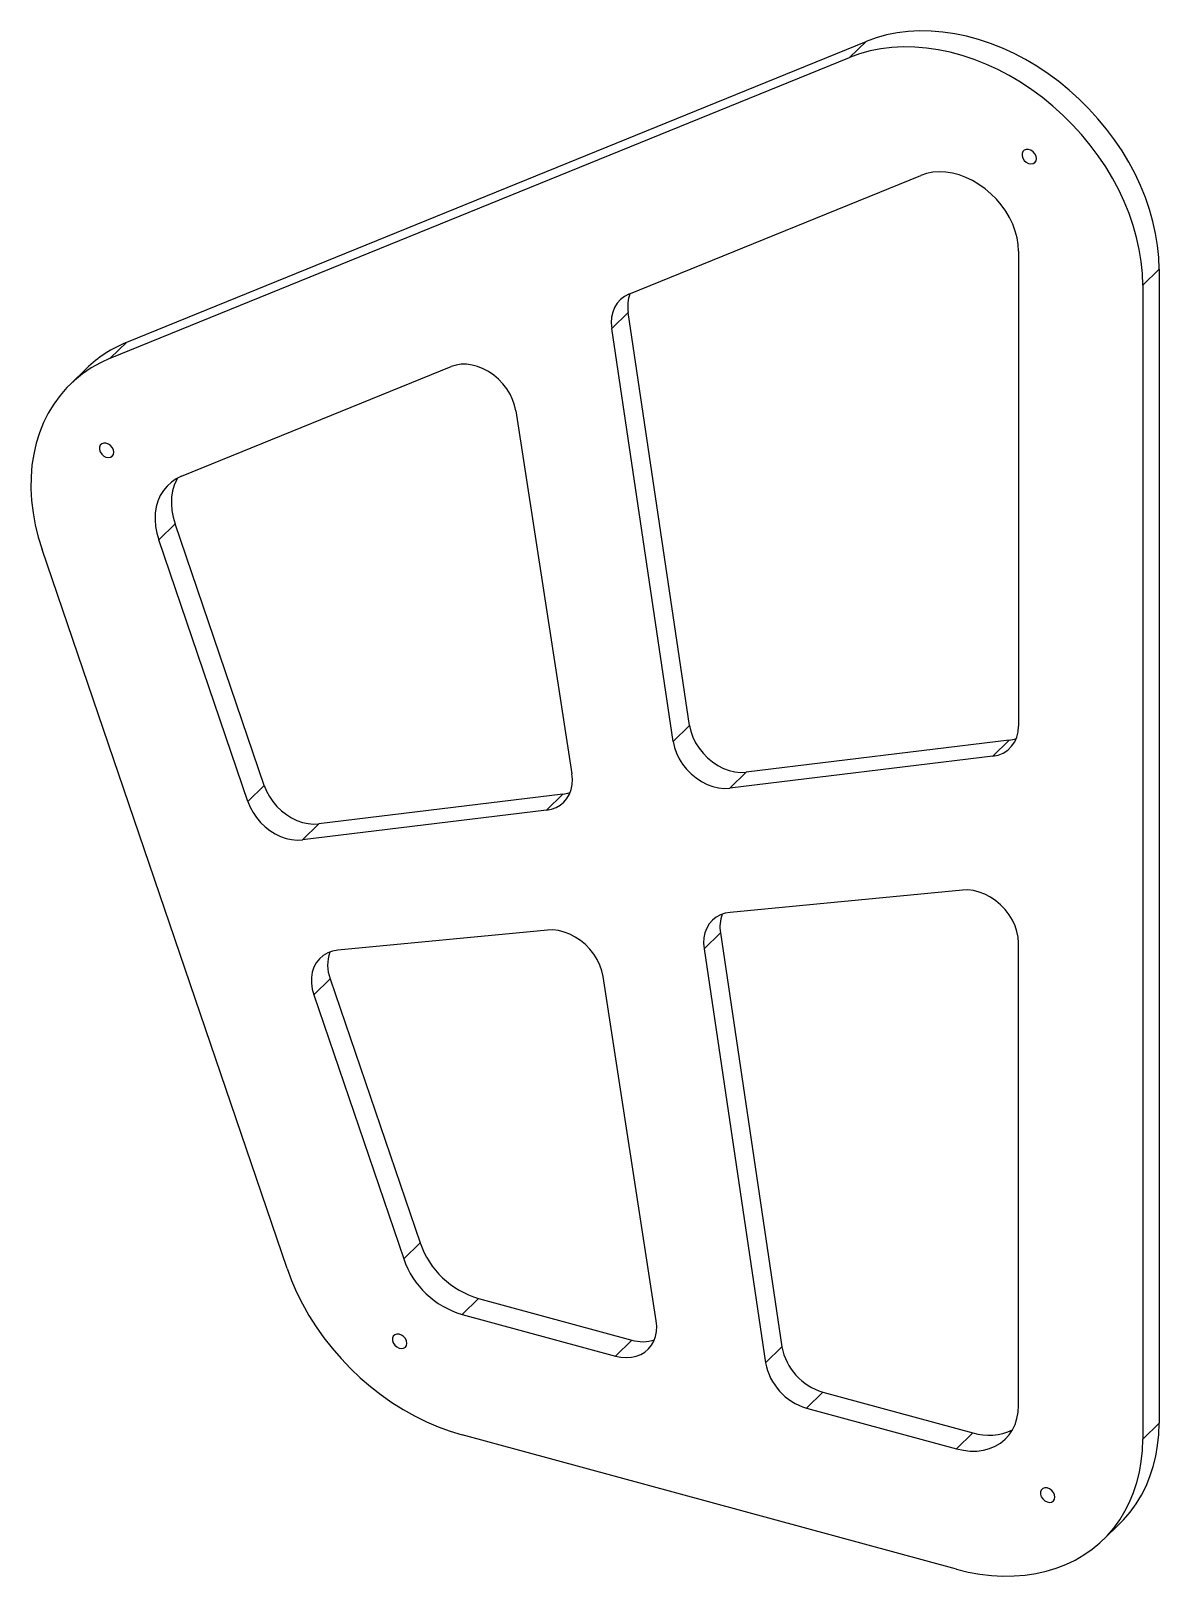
# Model space of a CAD drawing. Header units: millimetres. Extents: x -27348 to -26865, y 6243 to 6903.
import ezdxf

# ---------------------------------------------------------------- set-up
doc = ezdxf.new("R2010")
doc.units = ezdxf.units.MM

msp = doc.modelspace()

# ---------------------------------------------------------------- linework, layer by layer
at = {"color": 7, "linetype": 'Continuous', "lineweight": 25}
for p, q in [((-27306.67, 6769.74), (-26990.72, 6898.28)), ((-26997.72, 6891.45), (-26990.72, 6898.28)), ((-27313.67, 6762.91), (-26997.72, 6891.45)), ((-27092.02, 6790.3), (-26967.29, 6841.05)), ((-26925.54, 6808.64), (-26925.54, 6605.77)), ((-26872.47, 6794.22), (-26865.47, 6801.05)), ((-26865.47, 6801.05), (-26865.47, 6307.92)), ((-26872.47, 6794.22), (-26872.47, 6301.08)), ((-27099.37, 6775.71), (-27092.37, 6782.54)), ((-27066.11, 6606.01), (-27092.37, 6782.54)), ((-27073.11, 6599.17), (-27099.37, 6775.71)), ((-27313.67, 6762.91), (-27306.67, 6769.74)), ((-27323.88, 6758.54), (-27330.88, 6751.71)), ((-27283.24, 6712.5), (-27167.98, 6759.4)), ((-27140.35, 6740.49), (-27116.42, 6585.38)), ((-27292.95, 6685.29), (-27285.95, 6692.12)), ((-27247.86, 6580.33), (-27285.95, 6692.12)), ((-27238.15, 6374.08), (-27342.82, 6681.25)), ((-27254.86, 6573.5), (-27292.95, 6685.29)), ((-27073.11, 6599.17), (-27066.11, 6606.01)), ((-26929.58, 6599.72), (-27041.98, 6586.11)), ((-26936.58, 6592.89), (-26929.58, 6599.72)), ((-26936.58, 6592.89), (-27048.98, 6579.27)), ((-27048.98, 6579.27), (-27041.98, 6586.11)), ((-27254.86, 6573.5), (-27247.86, 6580.33)), ((-27120.25, 6576.62), (-27224.59, 6563.99)), ((-27127.25, 6569.79), (-27120.25, 6576.62)), ((-27127.25, 6569.79), (-27231.59, 6557.15)), ((-27231.59, 6557.15), (-27224.59, 6563.99)), ((-26949.51, 6535.72), (-27048.73, 6526.16)), ((-27126.82, 6518.63), (-27216.38, 6510)), ((-27059.94, 6510.63), (-27052.94, 6517.46)), ((-27052.94, 6517.46), (-27026.64, 6340.6)), ((-27059.94, 6510.63), (-27033.64, 6333.77)), ((-26925.54, 6315.5), (-26925.54, 6513.18)), ((-27226.72, 6490.92), (-27219.72, 6497.75)), ((-27219.72, 6497.75), (-27181.28, 6384.95)), ((-27080.36, 6351.66), (-27103.06, 6498.79)), ((-27226.72, 6490.92), (-27188.28, 6378.12)), ((-27188.28, 6378.12), (-27181.28, 6384.95)), ((-27163.35, 6354.42), (-27156.35, 6361.25)), ((-27156.35, 6361.25), (-27090.84, 6343.45)), ((-27163.35, 6354.42), (-27097.84, 6336.62)), ((-27097.84, 6336.62), (-27090.84, 6343.45)), ((-27033.64, 6333.77), (-27026.64, 6340.6)), ((-27016.15, 6314.42), (-27009.15, 6321.25)), ((-27009.15, 6321.25), (-26945.07, 6303.83)), ((-27016.15, 6314.42), (-26952.07, 6297)), ((-26872.47, 6301.08), (-26865.47, 6307.92)), ((-26952.07, 6245.57), (-27163.35, 6302.99)), ((-26952.07, 6297), (-26945.07, 6303.83)), ((-26889.21, 6258.31), (-26882.2, 6265.14))]:
    msp.add_line(p, q, dxfattribs=at)
at = {"color": 7, "linetype": 'Continuous', "lineweight": 25, "flags": 128}
for points in [[(-26865.47, 6801.05), (-26865.63, 6806.04), (-26866.12, 6811.1), (-26866.94, 6816.21), (-26868.08, 6821.34), (-26869.53, 6826.48), (-26871.3, 6831.61), (-26873.37, 6836.69), (-26875.73, 6841.72), (-26878.38, 6846.67), (-26881.3, 6851.53), (-26884.49, 6856.26), (-26887.92, 6860.86), (-26891.59, 6865.29), (-26895.49, 6869.56), (-26899.58, 6873.63), (-26903.86, 6877.49), (-26908.31, 6881.12), (-26912.92, 6884.52), (-26917.65, 6887.66), (-26922.5, 6890.53), (-26927.44, 6893.12), (-26932.45, 6895.42), (-26937.52, 6897.43), (-26942.62, 6899.12), (-26947.72, 6900.51), (-26952.82, 6901.57), (-26957.88, 6902.3), (-26962.89, 6902.71), (-26967.83, 6902.79), (-26972.68, 6902.54), (-26977.41, 6901.96), (-26982, 6901.06), (-26986.45, 6899.83), (-26990.72, 6898.28)], [(-26872.47, 6794.22), (-26872.63, 6799.21), (-26873.13, 6804.27), (-26873.94, 6809.38), (-26875.08, 6814.51), (-26876.53, 6819.65), (-26878.3, 6824.77), (-26880.37, 6829.86), (-26882.73, 6834.89), (-26885.38, 6839.84), (-26888.3, 6844.69), (-26891.49, 6849.43), (-26894.92, 6854.02), (-26898.59, 6858.46), (-26902.49, 6862.72), (-26906.58, 6866.79), (-26910.86, 6870.65), (-26915.31, 6874.29), (-26919.92, 6877.68), (-26924.65, 6880.82), (-26929.5, 6883.7), (-26934.44, 6886.29), (-26939.46, 6888.59), (-26944.52, 6890.6), (-26949.62, 6892.29), (-26954.72, 6893.67), (-26959.82, 6894.73), (-26964.88, 6895.47), (-26969.89, 6895.88), (-26974.83, 6895.96), (-26979.68, 6895.71), (-26984.41, 6895.13), (-26989, 6894.22), (-26993.45, 6893), (-26997.72, 6891.45)], [(-26917.89, 6848.24), (-26918.05, 6849.26), (-26918.54, 6850.26), (-26919.29, 6851.13), (-26920.22, 6851.78), (-26921.24, 6852.14), (-26922.23, 6852.17), (-26923.08, 6851.86), (-26923.71, 6851.25), (-26924.04, 6850.41), (-26924.04, 6849.42), (-26923.71, 6848.4), (-26923.08, 6847.45), (-26922.23, 6846.67), (-26921.24, 6846.16), (-26920.22, 6845.97), (-26919.29, 6846.11), (-26918.54, 6846.58), (-26918.05, 6847.31), (-26917.89, 6848.24)], [(-26925.54, 6808.64), (-26925.69, 6811.48), (-26926.16, 6814.38), (-26926.94, 6817.29), (-26928.02, 6820.18), (-26929.39, 6823.03), (-26931.02, 6825.78), (-26932.9, 6828.42), (-26935.01, 6830.91), (-26937.33, 6833.22), (-26939.82, 6835.33), (-26942.45, 6837.2), (-26945.2, 6838.82), (-26948.03, 6840.17), (-26950.91, 6841.23), (-26953.8, 6841.98), (-26956.68, 6842.43), (-26959.49, 6842.56), (-26962.22, 6842.37), (-26964.83, 6841.86), (-26967.29, 6841.05)], [(-27092.02, 6790.3), (-27093.93, 6789.32), (-27095.6, 6788.05), (-27097.01, 6786.49), (-27098.13, 6784.68), (-27098.94, 6782.66), (-27099.42, 6780.46), (-27099.57, 6778.13), (-27099.37, 6775.71)], [(-27313.67, 6762.91), (-27317.84, 6761.01), (-27321.79, 6758.8), (-27325.52, 6756.28), (-27328.99, 6753.46), (-27332.21, 6750.37), (-27335.15, 6747), (-27337.8, 6743.38), (-27340.16, 6739.51), (-27342.2, 6735.43), (-27343.93, 6731.13), (-27345.34, 6726.65), (-27346.41, 6722), (-27347.14, 6717.21), (-27347.54, 6712.28), (-27347.6, 6707.25), (-27347.31, 6702.13), (-27346.69, 6696.95), (-27345.73, 6691.73), (-27344.44, 6686.49), (-27342.82, 6681.25)], [(-27140.35, 6740.49), (-27140.88, 6742.89), (-27141.72, 6745.29), (-27142.85, 6747.64), (-27144.25, 6749.89), (-27145.9, 6752.01), (-27147.77, 6753.96), (-27149.82, 6755.7), (-27152.02, 6757.21), (-27154.32, 6758.45), (-27156.69, 6759.39), (-27159.07, 6760.04), (-27161.44, 6760.36), (-27163.74, 6760.36), (-27165.93, 6760.04), (-27167.98, 6759.4)], [(-27312.16, 6722.74), (-27312.32, 6723.76), (-27312.81, 6724.76), (-27313.56, 6725.63), (-27314.49, 6726.28), (-27315.51, 6726.64), (-27316.5, 6726.67), (-27317.35, 6726.36), (-27317.97, 6725.75), (-27318.31, 6724.9), (-27318.31, 6723.92), (-27317.97, 6722.89), (-27317.35, 6721.94), (-27316.5, 6721.17), (-27315.51, 6720.66), (-27314.49, 6720.47), (-27313.56, 6720.61), (-27312.81, 6721.07), (-27312.32, 6721.81), (-27312.16, 6722.74)], [(-27283.24, 6712.5), (-27285.51, 6711.39), (-27287.58, 6709.99), (-27289.42, 6708.32), (-27291, 6706.41), (-27292.3, 6704.26), (-27293.32, 6701.91), (-27294.04, 6699.39), (-27294.45, 6696.73), (-27294.55, 6693.95), (-27294.32, 6691.1), (-27293.79, 6688.2), (-27292.95, 6685.29)], [(-27284.98, 6711.69), (-27285.3, 6711.09), (-27286.32, 6708.75), (-27287.04, 6706.23), (-27287.45, 6703.56), (-27287.54, 6700.78), (-27287.32, 6697.93), (-27286.79, 6695.03), (-27285.95, 6692.12)], [(-27066.11, 6606.01), (-27065.58, 6603.54), (-27064.72, 6601.07), (-27063.55, 6598.66), (-27062.09, 6596.35), (-27060.37, 6594.18), (-27058.43, 6592.2), (-27056.3, 6590.44), (-27054.01, 6588.94), (-27051.63, 6587.72), (-27049.18, 6586.82), (-27046.73, 6586.24), (-27044.31, 6586), (-27041.98, 6586.11)], [(-27073.11, 6599.17), (-27072.58, 6596.7), (-27071.72, 6594.24), (-27070.55, 6591.83), (-27069.09, 6589.52), (-27067.37, 6587.35), (-27065.43, 6585.37), (-27063.3, 6583.61), (-27061.01, 6582.1), (-27058.63, 6580.89), (-27056.18, 6579.98), (-27053.73, 6579.41), (-27051.31, 6579.17), (-27048.98, 6579.27)], [(-26929.58, 6599.72), (-26927.23, 6600.21), (-26926.5, 6600.45)], [(-27127.25, 6569.79), (-27125.12, 6570.22), (-27123.15, 6570.95), (-27121.37, 6571.98), (-27119.81, 6573.29), (-27118.51, 6574.85), (-27117.48, 6576.64), (-27116.75, 6578.63), (-27116.32, 6580.77), (-27116.21, 6583.04), (-27116.42, 6585.38)], [(-27247.86, 6580.33), (-27246.9, 6577.98), (-27245.67, 6575.68), (-27244.17, 6573.5), (-27242.44, 6571.46), (-27240.52, 6569.61), (-27238.42, 6567.97), (-27236.2, 6566.57), (-27233.89, 6565.45), (-27231.53, 6564.62), (-27229.17, 6564.09), (-27226.84, 6563.88), (-27224.59, 6563.99)], [(-27120.25, 6576.62), (-27118.12, 6577.05), (-27117.18, 6577.35)], [(-27254.86, 6573.5), (-27253.9, 6571.14), (-27252.67, 6568.85), (-27251.17, 6566.67), (-27249.44, 6564.63), (-27247.52, 6562.77), (-27245.42, 6561.13), (-27243.2, 6559.74), (-27240.89, 6558.62), (-27238.53, 6557.79), (-27236.17, 6557.26), (-27233.84, 6557.05), (-27231.59, 6557.15)], [(-26925.54, 6513.18), (-26925.7, 6515.59), (-26926.21, 6518.04), (-26927.03, 6520.49), (-26928.17, 6522.89), (-26929.59, 6525.2), (-26931.27, 6527.38), (-26933.18, 6529.37), (-26935.28, 6531.15), (-26937.53, 6532.67), (-26939.89, 6533.92), (-26942.32, 6534.86), (-26944.76, 6535.48), (-26947.17, 6535.77), (-26949.51, 6535.72)], [(-27048.73, 6526.16), (-27050.91, 6525.78), (-27052.94, 6525.08), (-27054.77, 6524.08), (-27056.37, 6522.79), (-27057.72, 6521.23), (-27058.79, 6519.44), (-27059.56, 6517.45), (-27060.01, 6515.29), (-27060.14, 6513), (-27059.94, 6510.63)], [(-27103.06, 6498.79), (-27103.6, 6501.22), (-27104.45, 6503.65), (-27105.6, 6506.02), (-27107.04, 6508.3), (-27108.72, 6510.44), (-27110.63, 6512.4), (-27112.72, 6514.15), (-27114.96, 6515.65), (-27117.3, 6516.87), (-27119.7, 6517.79), (-27122.12, 6518.4), (-27124.51, 6518.68), (-27126.82, 6518.63)], [(-27216.38, 6510), (-27218.65, 6509.6), (-27220.75, 6508.85), (-27222.63, 6507.77), (-27224.27, 6506.38), (-27225.62, 6504.7), (-27226.66, 6502.78), (-27227.37, 6500.65), (-27227.74, 6498.35), (-27227.75, 6495.93), (-27227.41, 6493.44), (-27226.72, 6490.92)], [(-27238.15, 6374.08), (-27236.24, 6368.96), (-27234.04, 6363.88), (-27231.54, 6358.88), (-27228.76, 6353.96), (-27225.71, 6349.15), (-27222.4, 6344.46), (-27218.85, 6339.93), (-27215.07, 6335.56), (-27211.08, 6331.37), (-27206.88, 6327.39), (-27202.51, 6323.62), (-27197.98, 6320.09), (-27193.3, 6316.8), (-27188.5, 6313.78), (-27183.6, 6311.03), (-27178.61, 6308.57), (-27173.56, 6306.4), (-27168.46, 6304.54), (-27163.35, 6302.99)], [(-27097.84, 6336.62), (-27095.5, 6336.13), (-27093.2, 6335.96), (-27090.98, 6336.1), (-27088.88, 6336.54), (-27086.94, 6337.3), (-27085.19, 6338.34), (-27083.67, 6339.65), (-27082.39, 6341.21), (-27081.39, 6342.99), (-27080.67, 6344.96), (-27080.26, 6347.09), (-27080.16, 6349.33), (-27080.36, 6351.66)], [(-27186.9, 6342.06), (-27187.07, 6343.08), (-27187.56, 6344.08), (-27188.3, 6344.96), (-27189.24, 6345.61), (-27190.25, 6345.97), (-27191.24, 6345.99), (-27192.09, 6345.68), (-27192.72, 6345.07), (-27193.05, 6344.23), (-27193.05, 6343.24), (-27192.72, 6342.22), (-27192.09, 6341.27), (-27191.24, 6340.5), (-27190.25, 6339.99), (-27189.24, 6339.79), (-27188.3, 6339.93), (-27187.56, 6340.4), (-27187.07, 6341.14), (-27186.9, 6342.06)], [(-26952.07, 6297), (-26949.1, 6296.36), (-26946.16, 6296.04), (-26943.31, 6296.06), (-26940.56, 6296.42), (-26937.95, 6297.11), (-26935.53, 6298.12), (-26933.31, 6299.43), (-26931.32, 6301.05), (-26929.6, 6302.93), (-26928.16, 6305.06), (-26927.02, 6307.42), (-26926.2, 6309.96), (-26925.7, 6312.67), (-26925.54, 6315.5)], [(-26882.2, 6265.14), (-26880.67, 6266.7), (-26877.86, 6269.95), (-26875.32, 6273.43), (-26873.05, 6277.13), (-26871.06, 6281.04), (-26869.37, 6285.14), (-26867.97, 6289.41), (-26866.88, 6293.84), (-26866.1, 6298.42), (-26865.63, 6303.11), (-26865.47, 6307.92)], [(-26952.07, 6245.57), (-26947.07, 6244.36), (-26942.09, 6243.47), (-26937.15, 6242.88), (-26932.27, 6242.61), (-26927.47, 6242.66), (-26922.77, 6243.02), (-26918.18, 6243.7), (-26913.72, 6244.69), (-26909.42, 6245.99), (-26905.28, 6247.59), (-26901.33, 6249.49), (-26897.58, 6251.67), (-26894.04, 6254.14), (-26890.74, 6256.87), (-26887.67, 6259.87), (-26884.86, 6263.11), (-26882.32, 6266.59), (-26880.05, 6270.3), (-26878.06, 6274.2), (-26876.37, 6278.3), (-26874.97, 6282.58), (-26873.88, 6287.01), (-26873.1, 6291.58), (-26872.63, 6296.28), (-26872.47, 6301.08)], [(-26909.99, 6276.38), (-26910.16, 6277.4), (-26910.64, 6278.4), (-26911.39, 6279.28), (-26912.33, 6279.93), (-26913.34, 6280.28), (-26914.33, 6280.31), (-26915.18, 6280), (-26915.81, 6279.39), (-26916.14, 6278.55), (-26916.14, 6277.56), (-26915.81, 6276.54), (-26915.18, 6275.59), (-26914.33, 6274.82), (-26913.34, 6274.31), (-26912.33, 6274.11), (-26911.39, 6274.25), (-26910.64, 6274.72), (-26910.16, 6275.46), (-26909.99, 6276.38)]]:
    msp.add_lwpolyline(points, dxfattribs=at)
at = {"color": 7, "linetype": 'Continuous', "lineweight": 25}
for centre, radius, start, end in [((-27077.31, 6785.08), 15.27, 159.30629, 189.56134), ((-27286.85, 6720.44), 53.13, 111.90864, 134.18513), ((-26937.88, 6605.18), 12.36, 276.03866, 2.77124), ((-27037.86, 6520), 15.3, 159.37557, 189.53634), ((-27203.99, 6503.63), 16.79, 160.51739, 200.49421), ((-27145.72, 6397.4), 37.67, 199.29194, 253.62089), ((-27152.73, 6390.56), 37.67, 199.29194, 253.62089), ((-27086.26, 6358.59), 15.82, 253.16191, 288.95436), ((-27002.33, 6344.99), 24.7, 190.24236, 253.98225), ((-27009.33, 6338.16), 24.7, 190.24236, 253.98225), ((-26938.22, 6325.3), 22.53, 252.30634, 296.67377)]:
    msp.add_arc(centre, radius, start, end, dxfattribs=at)

doc.saveas('drawing.dxf')
